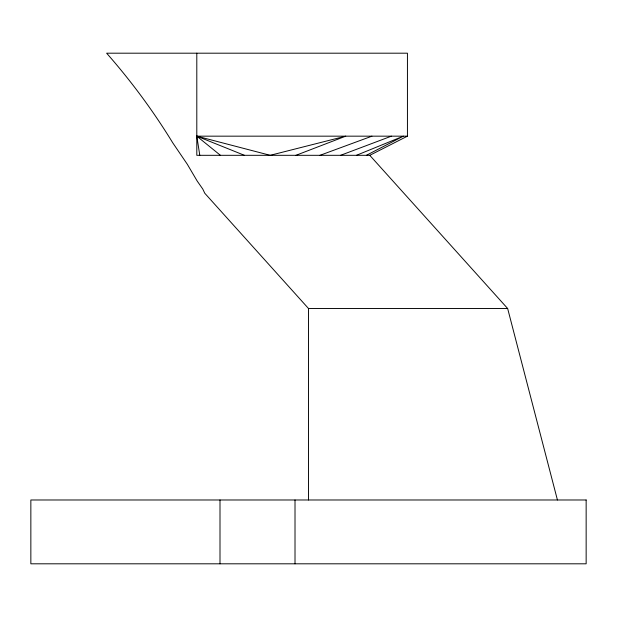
<?xml version="1.0" encoding="UTF-8"?>
<svg xmlns="http://www.w3.org/2000/svg" width="617" height="617" viewBox="0 0 617 617"><rect width="100%" height="100%" fill="white"/><g stroke="black" fill="none" stroke-linecap="round" stroke-linejoin="round"><path stroke-width="0.93" d="M366.382 155.314L403.387 136.164L356.433 155.314M196.8 53.193L196.8 155.314L369.776 155.314L407.436 136.164L407.436 53.193L106.633 53.193C131.19 81.12 153.378 111.137 172.775 142.866L187.298 164.245L197.201 181.066L202.785 189.064L204.782 193.252L308.5 308.5L308.5 499.986M295.975 155.314L345.744 136.164L270.2 155.314L196.8 136.164L199.792 155.314M340.607 155.314L391.402 136.164M319.992 155.314L371.935 136.164M220.416 155.314L196.8 136.164L407.436 136.164M308.5 308.5L507.644 308.5L557.429 499.986M196.8 136.164L244.432 155.314M369.776 155.314L507.644 308.5M295.011 499.986L295.011 563.807M219.999 499.986L219.999 563.807M586.15 499.986L30.85 499.986L30.85 563.807L586.15 563.807L586.15 499.986"/></g></svg>
